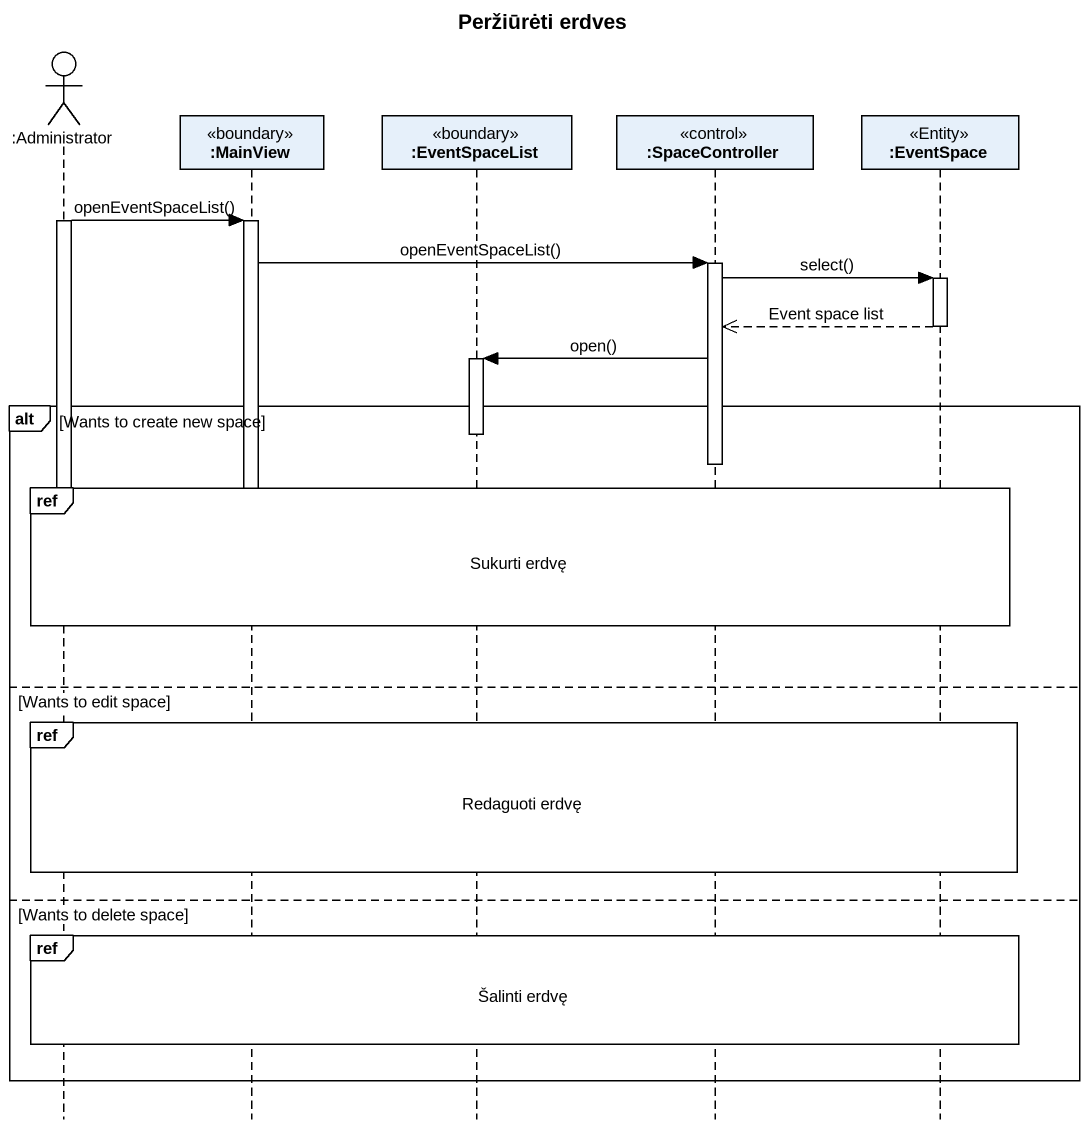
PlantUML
@startuml
title Peržiūrėti erdves
hide footbox
actor ":Administrator" as Administrator
participant ":MainView" as MainView <<boundary>>
participant ":EventSpaceList" as EventSpaceList <<boundary>>
participant ":SpaceController" as SpaceController <<control>>
participant ":EventSpace" as EventSpace <<Entity>>

activate Administrator
Administrator -> MainView : openEventSpaceList()
activate MainView
MainView -> SpaceController : openEventSpaceList()
activate SpaceController
SpaceController -> EventSpace : select()
activate EventSpace
EventSpace -->> SpaceController : Event space list
deactivate EventSpace
SpaceController -> EventSpaceList : open()
activate EventSpaceList
alt Wants to create new space
  deactivate EventSpaceList
  deactivate SpaceController
  ref over Administrator, MainView, EventSpaceList, SpaceController, EventSpace : Sukurti erdvę
  deactivate MainView
  deactivate Administrator
else Wants to edit space
  ref over Administrator, MainView, EventSpaceList, SpaceController, EventSpace : Redaguoti erdvę
else Wants to delete space
  ref over Administrator, MainView, EventSpaceList, SpaceController, EventSpace : Šalinti erdvę
end
@enduml
